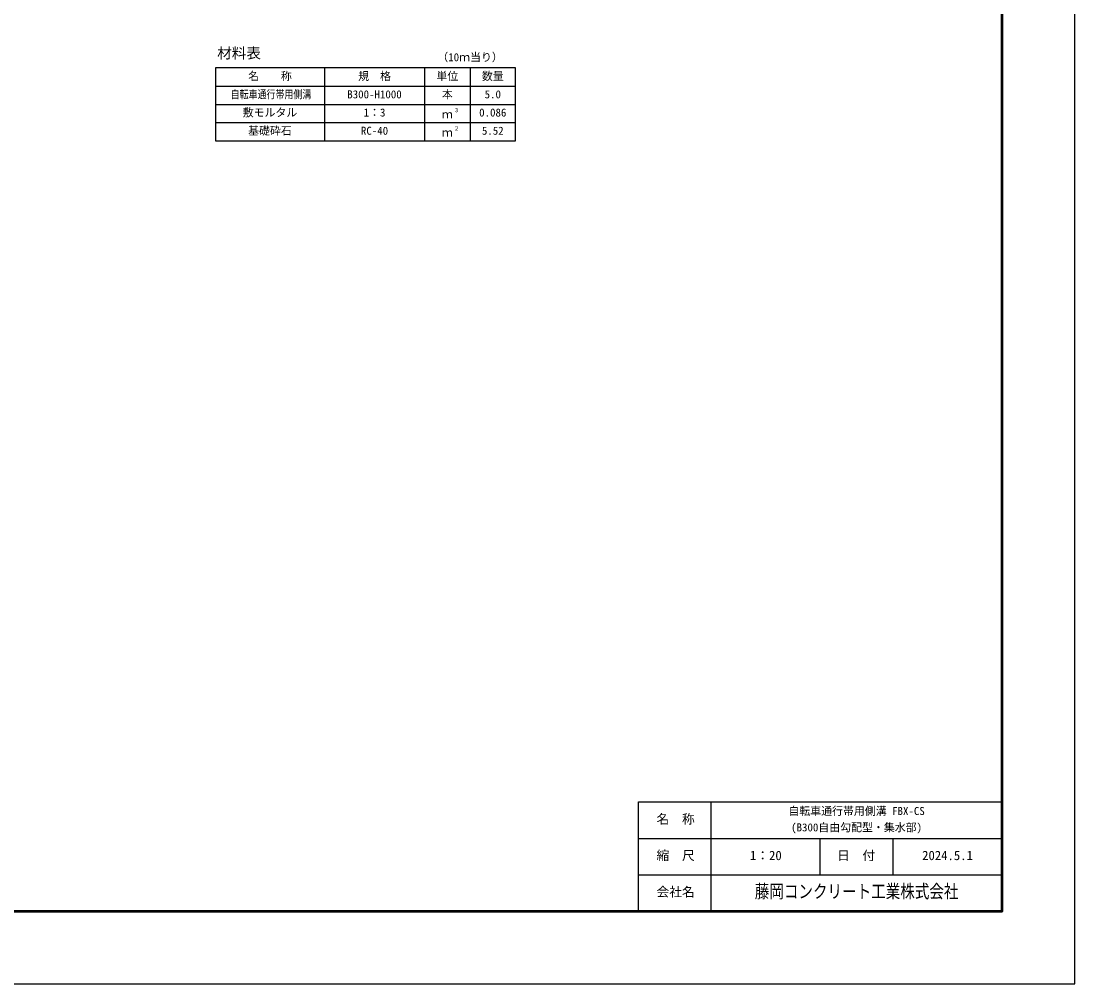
# Model space of a CAD drawing. Units: millimetres, scale not verified. Extents: x -12600 to 12600, y -5940 to 5940.
# Drawn here: x 6807 to 12600, y -5940 to -649 of the extents above; entities that cross this region are included whole.
import ezdxf
from ezdxf.enums import TextEntityAlignment as Align

# ---------------------------------------------------------------- set-up
doc = ezdxf.new("R2010")
doc.units = ezdxf.units.MM
doc.header["$LTSCALE"] = 40
for name, color, linetype, lineweight in [('0-1_Defpoints', 5, 'Continuous', 25), ('0-3_HYO', 3, 'Continuous', 25), ('0-4_HYO2', 4, 'Continuous', 25), ('0-7_TXT', 7, 'Continuous', 25), ('0-8_WAKU', 3, 'Continuous', 25), ('0-9_WAKU-LINE', 7, 'Continuous', 25)]:
    doc.layers.add(name, color=color, linetype=linetype, lineweight=lineweight)
doc.layers.add('0-A_WAKU-TXT', color=7, linetype='Continuous')
doc.styles.add('ＭＳ ゴシック', font='')
doc.styles.get('ＭＳ ゴシック').set_extended_font_data('MS Gothic')

msp = doc.modelspace()

# ---------------------------------------------------------------- linework, layer by layer
at = {"layer": '0-1_Defpoints'}
msp.add_lwpolyline([(-4200, -5940), (12600, -5940), (12600, 5940), (-4200, 5940)], close=True, dxfattribs=at)
at = {"layer": '0-3_HYO'}
for p, q in [((8475, -906.64), (8475, -1306.64)), ((9025, -906.64), (9025, -1306.64)), ((9275, -906.64), (9275, -1306.64)), ((7875, -1006.64), (9525, -1006.64))]:
    msp.add_line(p, q, dxfattribs=at)
msp.add_lwpolyline([(7875, -1306.64), (9525, -1306.64), (9525, -906.64), (7875, -906.64)], close=True, dxfattribs=at)
at = {"layer": '0-4_HYO2'}
for p, q in [((7875, -1106.64), (9525, -1106.64)), ((7875, -1206.64), (9525, -1206.64))]:
    msp.add_line(p, q, dxfattribs=at)
at = {"layer": '0-8_WAKU'}
for p, q in [((10200, -4940), (12200, -4940)), ((10200, -5540), (10200, -4940))]:
    msp.add_line(p, q, dxfattribs=at)
at = {"layer": '0-8_WAKU', "lineweight": 50}
msp.add_lwpolyline([(-3800, -5540), (12200, -5540), (12200, 5540), (-3800, 5540)], close=True, dxfattribs=at)
at = {"layer": '0-9_WAKU-LINE'}
for p, q in [((10600, -5540), (10600, -4940)), ((10200, -5140), (12200, -5140)), ((11200, -5340), (11200, -5140)), ((11600, -5340), (11600, -5140)), ((10200, -5340), (12200, -5340))]:
    msp.add_line(p, q, dxfattribs=at)

# ---------------------------------------------------------------- texts
at = {"layer": '0-7_TXT', "style": 'ＭＳ ゴシック'}
for s, height, p in [('材料表', 58.65, (7885, -871.64)), ('（10ｍ当り）', 43.99, (9095, -882.64)), ('名\u3000\u3000称', 43.99, (8055, -986.64)), ('規\u3000格', 43.99, (8660, -986.64)), ('単位', 43.99, (9090, -986.64)), ('数量', 43.99, (9340, -986.64)), ('B300-H1000', 43.99, (8600, -1086.64)), ('本', 43.99, (9120, -1086.64)), ('5.0', 43.99, (9355, -1086.64)), ('敷モルタル', 43.99, (8025, -1186.64)), ('1：3', 43.99, (8690, -1186.64)), ('ｍ', 43.99, (9120, -1196.64)), ('３', 21.99, (9185.54, -1156.27)), ('0.086', 43.99, (9325, -1186.64)), ('基礎砕石', 43.99, (8055, -1286.64)), ('RC-40', 43.99, (8675, -1286.64)), ('ｍ', 43.99, (9120, -1296.64)), ('２', 21.99, (9185.54, -1256.27)), ('5.52', 43.99, (9340, -1286.64))]:
    msp.add_text(s, height=height, dxfattribs=at).set_placement(p, align=Align.BOTTOM_LEFT)
at = {"layer": '0-7_TXT', "style": 'ＭＳ ゴシック', "width": 0.8}
msp.add_text('自転車通行帯用側溝', height=43.99, dxfattribs=at).set_placement((7959, -1086.64), align=Align.BOTTOM_LEFT)
at = {"layer": '0-A_WAKU-TXT', "style": 'ＭＳ ゴシック'}
for s, height, p in [('自転車通行帯用側溝 FBX-CS', 43.99, (11025, -5025)), ('名\u3000称', 51.32, (10299.9, -5075)), ('(B300自由勾配型・集水部)', 43.99, (11040, -5115)), ('縮\u3000尺', 51.32, (10299.9, -5275)), ('1：20', 51.32, (10813.5, -5275)), ('日\u3000付', 51.32, (11291.89, -5275)), ('2024.5.1', 51.32, (11760, -5275)), ('会社名', 51.32, (10299.9, -5475))]:
    msp.add_text(s, height=height, dxfattribs=at).set_placement(p, align=Align.BOTTOM_LEFT)
at = {"layer": '0-A_WAKU-TXT', "style": 'ＭＳ ゴシック', "width": 0.8}
msp.add_text('藤岡コンクリート工業株式会社', height=73.31, dxfattribs=at).set_placement((10840, -5490), align=Align.BOTTOM_LEFT)

doc.saveas('drawing.dxf')
